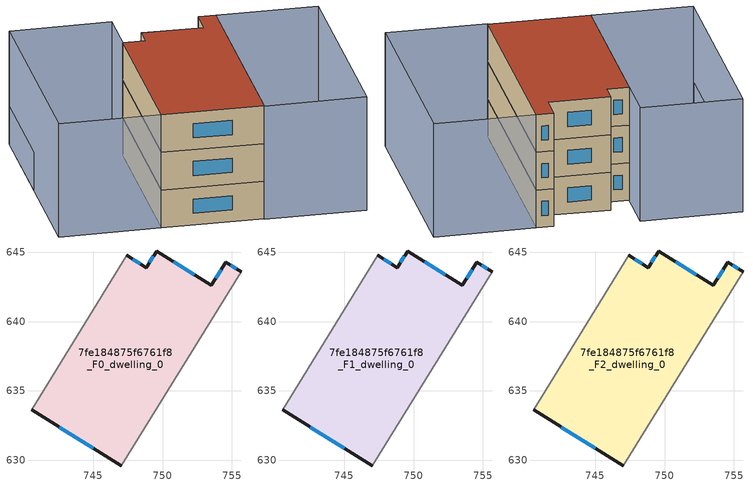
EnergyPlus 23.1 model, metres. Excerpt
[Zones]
7fe184875f6761f8_F0_dwelling_0
 floor ground (EU_floor_Construction): 754.57,644.27 755.66,643.58 747.01,629.59 740.55,633.64 747.44,644.77 748.83,643.9 749.57,645.08 753.52,642.61 z0
 wall outside (EU_wall_Construction): 755.66,643.58 754.57,644.27 753.52,642.61 749.57,645.08 748.83,643.9 747.44,644.77 / 740.55,633.64 747.01,629.59 z0:3
 wall adiabatic (EU_wall_Construction): 747.01,629.59 755.66,643.58 / 747.44,644.77 740.55,633.64 z0:3
 window (EU_Window_Construction): 754.24,643.75 753.85,643.12 / 755.32,643.8 754.91,644.06 / 742.56,632.38 745,630.85 / 748.39,644.17 747.87,644.5 / 749.34,644.72 749.06,644.27 / 752.29,643.38 750.8,644.31 z0.93:2.07
7fe184875f6761f8_F1_dwelling_0
 floor to 7fe184875f6761f8_F0_dwelling_0 (EU_floor_Construction): 754.57,644.27 755.66,643.58 747.01,629.59 740.55,633.64 747.44,644.77 748.83,643.9 749.57,645.08 753.52,642.61 z3
 wall outside (EU_wall_Construction): 755.66,643.58 754.57,644.27 753.52,642.61 749.57,645.08 748.83,643.9 747.44,644.77 / 740.55,633.64 747.01,629.59 z3:6
 wall adiabatic (EU_wall_Construction): 747.01,629.59 755.66,643.58 / 747.44,644.77 740.55,633.64 z3:6
 window (EU_Window_Construction): 754.24,643.75 753.85,643.12 / 755.32,643.8 754.91,644.06 / 742.56,632.38 745,630.85 / 748.39,644.17 747.87,644.5 / 749.34,644.72 749.06,644.27 / 752.29,643.38 750.8,644.31 z3.93:5.07
7fe184875f6761f8_F2_dwelling_0
 floor to 7fe184875f6761f8_F1_dwelling_0 (EU_floor_Construction): 754.57,644.27 755.66,643.58 747.01,629.59 740.55,633.64 747.44,644.77 748.83,643.9 749.57,645.08 753.52,642.61 z6
 wall outside (EU_wall_Construction): 755.66,643.58 754.57,644.27 753.52,642.61 749.57,645.08 748.83,643.9 747.44,644.77 / 740.55,633.64 747.01,629.59 z6:9
 wall adiabatic (EU_wall_Construction): 747.01,629.59 755.66,643.58 / 747.44,644.77 740.55,633.64 z6:9
 window (EU_Window_Construction): 754.24,643.75 753.85,643.12 / 755.32,643.8 754.91,644.06 / 742.56,632.38 745,630.85 / 748.39,644.17 747.87,644.5 / 749.34,644.72 749.06,644.27 / 752.29,643.38 750.8,644.31 z6.93:8.07
 roof outside (EU_roof_Construction): 747.01,629.59 755.66,643.58 754.57,644.27 753.52,642.61 749.57,645.08 748.83,643.9 747.44,644.77 740.55,633.64 z9
shading: 746.98,629.55 755.66,643.58 / 755.66,643.58 762.14,639.58 / 762.14,639.58 753.46,625.54 / 753.46,625.54 746.98,629.55 / 734.07,637.65 742.93,651.97 / 742.93,651.97 749.41,647.96 / 749.41,647.96 740.55,633.64 / 740.55,633.64 734.07,637.65 z0:9; 742.94,651.99 734.26,637.96 z0:3
[Building]
EU S2 Campaign: North Axis=0; Terrain=City; Solar Distribution=FullExterior
[Site:Location]
Montreal-Trudeau.Intl.AP: Latitude=45.4667; Longitude=-73.75; Time Zone=-5; Elevation=36
[SizingPeriod:WeatherFileDays]
AnnualSizingPeriod: Begin Month=1; Begin Day of Month=1; End Month=12; End Day of Month=31; Day of Week for Start Day=Monday; Use Weather File Daylight Saving Period=No; Use Weather File Rain and Snow Indicators=No
[MATERIAL]
EU_InternalMass_Material: Roughness=MediumRough; Thickness=0.1; Conductivity=1; Density=1800; Specific Heat=900; Thermal Absorptance=0.9; Solar Absorptance=0.7; Visible Absorptance=0.7
[MATERIAL:NOMASS] Roughness=MediumRough; Thermal Absorptance=0.9; Solar Absorptance=0.7; Visible Absorptance=0.7
Name | Thermal Resistance
EU_wall_NoMass; EU_floor_NoMass | 1.36485
EU_roof_NoMass | 2.55992
[WINDOWMATERIAL:SIMPLEGLAZINGSYSTEM]
EU_Window_SimpleGlazing: UFactor=3.92339; Solar Heat Gain Coefficient=0.8; Visible Transmittance=0.8
[CONSTRUCTION]
EU_wall_Construction: EU_wall_NoMass
EU_roof_Construction: EU_roof_NoMass
EU_floor_Construction: EU_floor_NoMass
EU_Window_Construction: EU_Window_SimpleGlazing
EU_InternalMass_Construction: EU_InternalMass_Material
[ZONE] Type=1; Multiplier=1; Ceiling Height=autocalculate; Volume=331.886; Floor Area=autocalculate; Part of Total Floor Area=Yes
7fe184875f6761f8_F0_dwelling_0; 7fe184875f6761f8_F1_dwelling_0; 7fe184875f6761f8_F2_dwelling_0
[INTERNALMASS] Construction=EU_InternalMass_Construction; Surface Area=110.629
Name | Zone or ZoneList
7fe184875f6761f8_F0_dwelling_0_EU_InternalMass | 7fe184875f6761f8_F0_dwelling_0
7fe184875f6761f8_F1_dwelling_0_EU_InternalMass | 7fe184875f6761f8_F1_dwelling_0
7fe184875f6761f8_F2_dwelling_0_EU_InternalMass | 7fe184875f6761f8_F2_dwelling_0
[OTHEREQUIPMENT] Fuel Type=Electricity; Design Level Calculation Method=Watts/Area; Power per Zone Floor Area=1; Fraction Latent=0; Fraction Radiant=0; Fraction Lost=0; Carbon Dioxide Generation Rate=0; EndUse Subcategory=EU_Step8_InternalGains
Name | Zone or ZoneList or Space or SpaceList | Schedule
EU_Step8_InternalGain_7fe184875f6761f8_F0_dwelling_0_f000 | 7fe184875f6761f8_F0_dwelling_0 | EU_Step8_GainSchedule_7fe184875f6761f8_F0_dwelling_0_f000
EU_Step8_InternalGain_7fe184875f6761f8_F1_dwelling_0_f000 | 7fe184875f6761f8_F1_dwelling_0 | EU_Step8_GainSchedule_7fe184875f6761f8_F1_dwelling_0_f000
EU_Step8_InternalGain_7fe184875f6761f8_F2_dwelling_0_f000 | 7fe184875f6761f8_F2_dwelling_0 | EU_Step8_GainSchedule_7fe184875f6761f8_F2_dwelling_0_f000
[ZONEVENTILATION:DESIGNFLOWRATE] Schedule=EU_AlwaysOn; Design Flow Rate Calculation Method=AirChanges/Hour; Air Changes per Hour=0.860309; Ventilation Type=Natural; Fan Pressure Rise=0; Fan Total Efficiency=1; Constant Term Coefficient=1; Temperature Term Coefficient=0; Velocity Term Coefficient=0; Velocity Squared Term Coefficient=0; Minimum Indoor Temperature=-100; Maximum Indoor Temperature=100; Delta Temperature=-100; Minimum Outdoor Temperature=-100; Maximum Outdoor Temperature=100; Maximum Wind Speed=40
Name | Zone or ZoneList or Space or SpaceList
EU_ConstantAir_7fe184875f6761f8_F0_dwelling_0 | 7fe184875f6761f8_F0_dwelling_0
EU_ConstantAir_7fe184875f6761f8_F1_dwelling_0 | 7fe184875f6761f8_F1_dwelling_0
EU_ConstantAir_7fe184875f6761f8_F2_dwelling_0 | 7fe184875f6761f8_F2_dwelling_0
[HVACTEMPLATE:THERMOSTAT] Constant Heating Setpoint=20; Constant Cooling Setpoint=50
EU_HeatOnly_7fe184875f6761f8_F0_dwelling_0; EU_HeatOnly_7fe184875f6761f8_F1_dwelling_0; EU_HeatOnly_7fe184875f6761f8_F2_dwelling_0
[HVACTEMPLATE:ZONE:IDEALLOADSAIRSYSTEM] System Availability Schedule=EU_AlwaysOn; Maximum Heating Supply Air Temperature=50; Minimum Cooling Supply Air Temperature=13; Maximum Heating Supply Air Humidity Ratio=0.0156; Minimum Cooling Supply Air Humidity Ratio=0.0077; Heating Limit=NoLimit; Cooling Limit=NoLimit; Heating Availability Schedule=EU_AlwaysOn; Cooling Availability Schedule=EU_CoolingOff; Dehumidification Control Type=ConstantSensibleHeatRatio; Cooling Sensible Heat Ratio=0.7; Dehumidification Setpoint=60; Humidification Control Type=None; Humidification Setpoint=30; Outdoor Air Method=None; Outdoor Air Flow Rate per Person=0.00944; Outdoor Air Flow Rate per Zone Floor Area=0; Outdoor Air Flow Rate per Zone=0; Demand Controlled Ventilation Type=None; Outdoor Air Economizer Type=NoEconomizer; Heat Recovery Type=None; Sensible Heat Recovery Effectiveness=0.7; Latent Heat Recovery Effectiveness=0.65
Name | Template Thermostat
7fe184875f6761f8_F0_dwelling_0 | EU_HeatOnly_7fe184875f6761f8_F0_dwelling_0
7fe184875f6761f8_F1_dwelling_0 | EU_HeatOnly_7fe184875f6761f8_F1_dwelling_0
7fe184875f6761f8_F2_dwelling_0 | EU_HeatOnly_7fe184875f6761f8_F2_dwelling_0
[SIZING:ZONE] Zone Cooling Design Supply Air Temperature Input Method=SupplyAirTemperature; Zone Cooling Design Supply Air Temperature=13; Zone Heating Design Supply Air Temperature Input Method=SupplyAirTemperature; Zone Heating Design Supply Air Temperature=50; Zone Cooling Design Supply Air Humidity Ratio=0.008; Zone Heating Design Supply Air Humidity Ratio=0.008; Cooling Design Air Flow Method=DesignDay; Cooling Design Air Flow Rate=0; Cooling Minimum Air Flow per Zone Floor Area=0.000762; Cooling Minimum Air Flow=0; Cooling Minimum Air Flow Fraction=0.2; Heating Design Air Flow Method=DesignDay; Heating Design Air Flow Rate=0; Heating Maximum Air Flow per Zone Floor Area=0.002032; Heating Maximum Air Flow=0.141576; Heating Maximum Air Flow Fraction=0.3; Account for Dedicated Outdoor Air System=No; Dedicated Outdoor Air System Control Strategy=NeutralSupplyAir; Dedicated Outdoor Air Low Setpoint Temperature for Design=autosize; Dedicated Outdoor Air High Setpoint Temperature for Design=autosize; Zone Load Sizing Method=Sensible Load Only No Latent Load; Zone Latent Cooling Design Supply Air Humidity Ratio Input Method=HumidityRatioDifference; Zone Cooling Design Supply Air Humidity Ratio Difference=0.005; Zone Latent Heating Design Supply Air Humidity Ratio Input Method=HumidityRatioDifference; Zone Humidification Design Supply Air Humidity Ratio Difference=0.005
7fe184875f6761f8_F0_dwelling_0; 7fe184875f6761f8_F1_dwelling_0; 7fe184875f6761f8_F2_dwelling_0
[SCHEDULE:CONSTANT]
Name | Hourly Value
EU_AlwaysOn | 1
EU_CoolingOff | 0
[SCHEDULE:FILE] Column Number=1; Rows to Skip at Top=0; Number of Hours of Data=8760; Column Separator=Comma; Interpolate to Timestep=No; Minutes per Item=60; Adjust Schedule for Daylight Savings=Yes
Name | File
EU_Step8_GainSchedule_7fe184875f6761f8_F0_dwelling_0_f000 | ../../schedules/7fe184875f6761f8/7fe184875f6761f8_F0_dwelling_0_f000_gain.csv
EU_Step8_GainSchedule_7fe184875f6761f8_F1_dwelling_0_f000 | ../../schedules/7fe184875f6761f8/7fe184875f6761f8_F1_dwelling_0_f000_gain.csv
EU_Step8_GainSchedule_7fe184875f6761f8_F2_dwelling_0_f000 | ../../schedules/7fe184875f6761f8/7fe184875f6761f8_F2_dwelling_0_f000_gain.csv
